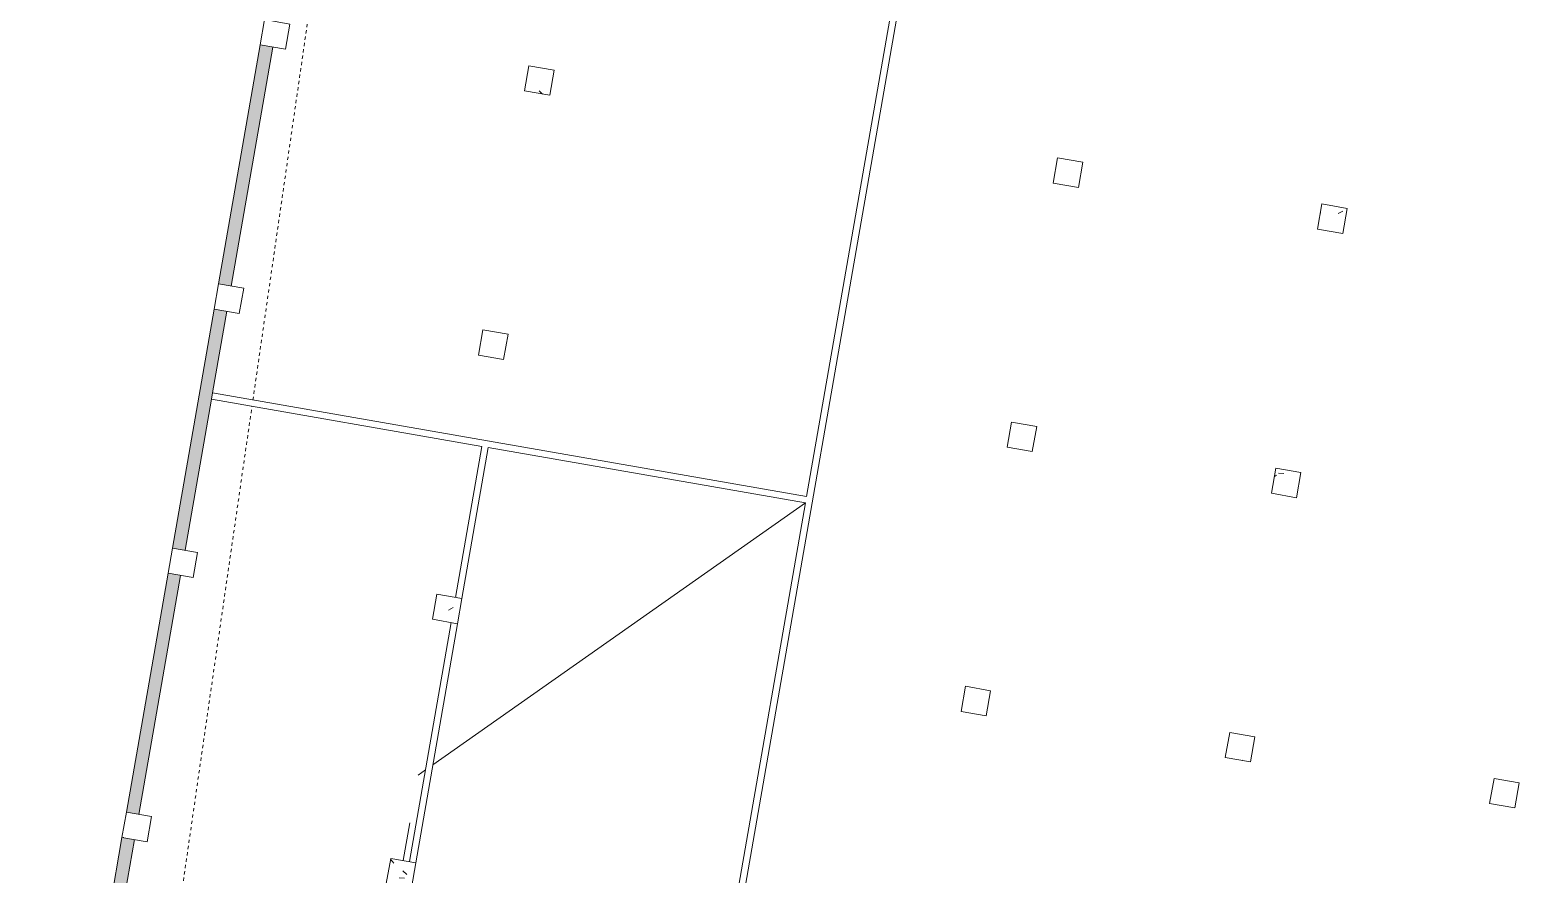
# Model space of a CAD drawing. Extents: x 274235 to 276654, y 142848 to 144425.
# Drawn here: x 276038.92 to 276085.55, y 143186.53 to 143212.97 of the extents above; entities that cross this region are included whole.
import ezdxf

# ---------------------------------------------------------------- set-up
doc = ezdxf.new("R2010")
doc.units = 0
doc.header["$LTSCALE"] = 1.5
doc.linetypes.add('IMPORT-SITE-SETBACK$0$_ACM-G-DIVIDE _2_', pattern=[31.75, 12.7, -6.35, 0, -6.35, 0, -6.35])
doc.layers.get('0').update_dxf_attribs({"linetype": 'CONTINUOUS', "lineweight": 0})
for name, color, linetype, lineweight in [('_ACM-A-DETL', 7, 'CONTINUOUS', 5), ('_ACM-A-DETL-THIN', 2, 'CONTINUOUS', 5), ('_ACM-A-WALL-FULL', 6, 'CONTINUOUS', 13), ('_ACM-A-WALL-PATT', 8, 'CONTINUOUS', 9), ('_ACM-S-STRU-CLOS', 5, 'CONTINUOUS', 5), ('SITE for basement_dwg', 8, 'CONTINUOUS', 5), ('SITE-SETBACK$0$_ACM-A-SITE-SETB-GREN', 7, 'IMPORT-SITE-SETBACK$0$_ACM-G-DIVIDE _2_', 18)]:
    doc.layers.add(name, color=color, linetype=linetype, lineweight=lineweight)

# ---------------------------------------------------------------- blocks, each defined once
blk = doc.blocks.new('SITE for basement_dwg-3947335-B1_Working')
at = {"layer": 'SITE-SETBACK$0$_ACM-A-SITE-SETB-GREN'}
for p, q in [((165782, 187888), (164962, 216088)), ((166678, 157088), (165788, 187688))]:
    blk.add_line(p, q, dxfattribs=at)
blk = doc.blocks.new('M_Concrete-Rectangular-Column - 800 x 800mm-V572-B1_Working')
at = {"layer": '_ACM-S-STRU-CLOS'}
h = blk.add_hatch(dxfattribs=at)
h.set_pattern_fill('FP_358', color=256, style=0, pattern_type=2)
h.set_pattern_definition([(50, (-823804, -755604.6), (3643.682, -318.781), [381, -4191]), (355, (-823804, -755604.6), (-704.856, 3821.136), [304.8, -3352.8]), (100.451, (-823500.5, -755631), (2938.852, 3502.332), [323.8, -3561.801]), (46.184, (-823804, -754588.6), (5421.582, -840.855), [571.5, -6286.5]), (96.636, (-823352.3, -754658.6), (4748.051, 4948.551), [485.7, -5342.702]), (351.184, (-823804, -754588.6), (4748.1, 4948.506), [457.2, -5029.2]), (21, (-823296, -754842.6), (3032.288, -2045.3045), [381, -4191]), (326, (-823296, -754842.6), (1236.042, 3683.762), [304.8, -3352.8]), (71.451, (-823043.4, -755013), (4268.343, 1638.425), [323.8, -3561.801]), (37.5, (-823804.1, -755604.6), (61.772, 1691.1008), [167.64, -3144.52, 167.64, -6601.46]), (37.5, (-823804.1, -755604.6), (61.772, 1691.1008), [-3479.8, -3235.96, 167.64, -3197.86]), (7.5, (-823804.1, -755604.6), (1336.3933, 2003.6115), [167.64, -1772.92, 167.64, -4351.02]), (7.5, (-823804.1, -755604.6), (1336.3933, 2003.6115), [-2108.2, -3068.32, 167.64, -1115.06]), (327.5, (-824937, -755604.6), (2711.8178, -114.5786), [167.64, -1102.36, -9220.2]), (327.5, (-824937, -755604.6), (2711.8178, -114.5786), [-1270, 167.64, -3794.76, -5257.8]), (327.5, (-824937, -755604.6), (2711.8178, -114.5786), [-5232.4, 167.64, -5090.16]), (317.5, (-825445, -755604.6), (2962.5856, 508.5334), [167.64, -1483.36, 167.64, -6197.6]), (317.5, (-825445, -755604.6), (2962.5856, 508.5334), [-1818.64, -2463.8, 167.64, -3566.16])])
h.paths.add_polyline_path([(400, -400), (400, 400), (-400, 400), (-400, -400)])
at = {"layer": '_ACM-A-DETL', "color": 250}
for p, q in [((400, 400), (-400, 400)), ((-400, 400), (-400, -400)), ((400, -400), (400, 400)), ((-400, -400), (400, -400))]:
    blk.add_line(p, q, dxfattribs=at)
blk = doc.blocks.new('M_Concrete-Rectangular-Column - 800 x 800mm-V573-B1_Working')
at = {"layer": '_ACM-S-STRU-CLOS'}
h = blk.add_hatch(dxfattribs=at)
h.set_pattern_fill('FP_359', color=256, style=0, pattern_type=2)
h.set_pattern_definition([(50, (-815404, -755604.6), (3643.682, -318.781), [381, -4191]), (355, (-815404, -755604.6), (-704.856, 3821.136), [304.8, -3352.8]), (100.451, (-815100.5, -755631), (2938.852, 3502.332), [323.8, -3561.801]), (46.184, (-815404, -754588.6), (5421.582, -840.855), [571.5, -6286.5]), (96.636, (-814952.3, -754658.6), (4748.051, 4948.551), [485.7, -5342.702]), (351.184, (-815404, -754588.6), (4748.1, 4948.506), [457.2, -5029.2]), (21, (-814896, -754842.6), (3032.288, -2045.3045), [381, -4191]), (326, (-814896, -754842.6), (1236.042, 3683.762), [304.8, -3352.8]), (71.451, (-814643.4, -755013), (4268.343, 1638.425), [323.8, -3561.801]), (37.5, (-815404.1, -755604.6), (61.772, 1691.1008), [167.64, -3144.52, 167.64, -6601.46]), (37.5, (-815404.1, -755604.6), (61.772, 1691.1008), [-3479.8, -3235.96, 167.64, -3197.86]), (7.5, (-815404.1, -755604.6), (1336.3933, 2003.6115), [167.64, -1772.92, 167.64, -4351.02]), (7.5, (-815404.1, -755604.6), (1336.3933, 2003.6115), [-2108.2, -3068.32, 167.64, -1115.06]), (327.5, (-816537, -755604.6), (2711.8178, -114.5786), [167.64, -1102.36, -9220.2]), (327.5, (-816537, -755604.6), (2711.8178, -114.5786), [-1270, 167.64, -3794.76, -5257.8]), (327.5, (-816537, -755604.6), (2711.8178, -114.5786), [-5232.4, 167.64, -5090.16]), (317.5, (-817045, -755604.6), (2962.5856, 508.5334), [167.64, -1483.36, 167.64, -6197.6]), (317.5, (-817045, -755604.6), (2962.5856, 508.5334), [-1818.64, -2463.8, 167.64, -3566.16])])
h.paths.add_polyline_path([(400, -400), (400, 400), (-400, 400), (-400, -400)])
at = {"layer": '_ACM-A-DETL', "color": 250}
for p, q in [((400, 400), (-400, 400)), ((-400, 400), (-400, -400)), ((400, -400), (400, 400)), ((-400, -400), (400, -400))]:
    blk.add_line(p, q, dxfattribs=at)
blk = doc.blocks.new('M_Concrete-Rectangular-Column - 800 x 800mm-V574-B1_Working')
at = {"layer": '_ACM-A-DETL', "color": 250}
for p, q in [((400, 400), (-400, 400)), ((-400, 400), (-400, -400)), ((400, -400), (400, 400)), ((-400, -400), (400, -400))]:
    blk.add_line(p, q, dxfattribs=at)
blk = doc.blocks.new('M_Concrete-Rectangular-Column - 800 x 800mm-V575-B1_Working')
at = {"layer": '_ACM-S-STRU-CLOS'}
h = blk.add_hatch(dxfattribs=at)
h.set_pattern_fill('FP_360', color=256, style=0, pattern_type=2)
h.set_pattern_definition([(50, (-815404, -764004.6), (3643.682, -318.781), [381, -4191]), (355, (-815404, -764004.6), (-704.856, 3821.136), [304.8, -3352.8]), (100.451, (-815100.5, -764031), (2938.852, 3502.332), [323.8, -3561.801]), (46.184, (-815404, -762988.6), (5421.582, -840.855), [571.5, -6286.5]), (96.636, (-814952.3, -763058.6), (4748.051, 4948.551), [485.7, -5342.702]), (351.184, (-815404, -762988.6), (4748.1, 4948.506), [457.2, -5029.2]), (21, (-814896, -763242.6), (3032.288, -2045.3045), [381, -4191]), (326, (-814896, -763242.6), (1236.042, 3683.762), [304.8, -3352.8]), (71.451, (-814643.4, -763413), (4268.343, 1638.425), [323.8, -3561.801]), (37.5, (-815404.1, -764004.6), (61.772, 1691.1008), [167.64, -3144.52, 167.64, -6601.46]), (37.5, (-815404.1, -764004.6), (61.772, 1691.1008), [-3479.8, -3235.96, 167.64, -3197.86]), (7.5, (-815404.1, -764004.6), (1336.3933, 2003.6115), [167.64, -1772.92, 167.64, -4351.02]), (7.5, (-815404.1, -764004.6), (1336.3933, 2003.6115), [-2108.2, -3068.32, 167.64, -1115.06]), (327.5, (-816537, -764004.6), (2711.8178, -114.5786), [167.64, -1102.36, -9220.2]), (327.5, (-816537, -764004.6), (2711.8178, -114.5786), [-1270, 167.64, -3794.76, -5257.8]), (327.5, (-816537, -764004.6), (2711.8178, -114.5786), [-5232.4, 167.64, -5090.16]), (317.5, (-817045, -764004.6), (2962.5856, 508.5334), [167.64, -1483.36, 167.64, -6197.6]), (317.5, (-817045, -764004.6), (2962.5856, 508.5334), [-1818.64, -2463.8, 167.64, -3566.16])])
h.paths.add_polyline_path([(400, -400), (400, 400), (-400, 400), (-400, -400)])
at = {"layer": '_ACM-A-DETL', "color": 250}
for p, q in [((400, 400), (-400, 400)), ((-400, 400), (-400, -400)), ((400, -400), (400, 400)), ((-400, -400), (400, -400))]:
    blk.add_line(p, q, dxfattribs=at)
blk = doc.blocks.new('M_Concrete-Rectangular-Column - 800 x 800mm-V576-B1_Working')
at = {"layer": '_ACM-A-DETL', "color": 250}
for p, q in [((400, 400), (-400, 400)), ((-400, 400), (-400, -400)), ((400, -400), (400, 400)), ((-400, -400), (400, -400))]:
    blk.add_line(p, q, dxfattribs=at)
blk = doc.blocks.new('M_Concrete-Rectangular-Column - 800 x 800mm-V577-B1_Working')
at = {"layer": '_ACM-S-STRU-CLOS'}
h = blk.add_hatch(dxfattribs=at)
h.set_pattern_fill('FP_361', color=256, style=0, pattern_type=2)
h.set_pattern_definition([(50, (-815404, -772404.6), (3643.682, -318.781), [381, -4191]), (355, (-815404, -772404.6), (-704.856, 3821.136), [304.8, -3352.8]), (100.451, (-815100.5, -772431), (2938.852, 3502.332), [323.8, -3561.801]), (46.184, (-815404, -771388.6), (5421.582, -840.855), [571.5, -6286.5]), (96.636, (-814952.3, -771458.6), (4748.051, 4948.551), [485.7, -5342.702]), (351.184, (-815404, -771388.6), (4748.1, 4948.506), [457.2, -5029.2]), (21, (-814896, -771642.6), (3032.288, -2045.3045), [381, -4191]), (326, (-814896, -771642.6), (1236.042, 3683.762), [304.8, -3352.8]), (71.451, (-814643.4, -771813), (4268.343, 1638.425), [323.8, -3561.801]), (37.5, (-815404.1, -772404.6), (61.772, 1691.1008), [167.64, -3144.52, 167.64, -6601.46]), (37.5, (-815404.1, -772404.6), (61.772, 1691.1008), [-3479.8, -3235.96, 167.64, -3197.86]), (7.5, (-815404.1, -772404.6), (1336.3933, 2003.6115), [167.64, -1772.92, 167.64, -4351.02]), (7.5, (-815404.1, -772404.6), (1336.3933, 2003.6115), [-2108.2, -3068.32, 167.64, -1115.06]), (327.5, (-816537, -772404.6), (2711.8178, -114.5786), [167.64, -1102.36, -9220.2]), (327.5, (-816537, -772404.6), (2711.8178, -114.5786), [-1270, 167.64, -3794.76, -5257.8]), (327.5, (-816537, -772404.6), (2711.8178, -114.5786), [-5232.4, 167.64, -5090.16]), (317.5, (-817045, -772404.6), (2962.5856, 508.5334), [167.64, -1483.36, 167.64, -6197.6]), (317.5, (-817045, -772404.6), (2962.5856, 508.5334), [-1818.64, -2463.8, 167.64, -3566.16])])
h.paths.add_polyline_path([(400, -400), (400, 400), (-400, 400), (-400, -400)])
at = {"layer": '_ACM-A-DETL', "color": 250}
for p, q in [((400, 400), (-400, 400)), ((-400, 400), (-400, -400)), ((400, -400), (400, 400)), ((-400, -400), (400, -400))]:
    blk.add_line(p, q, dxfattribs=at)
blk = doc.blocks.new('M_Concrete-Rectangular-Column - 800 x 800mm-V578-B1_Working')
at = {"layer": '_ACM-A-DETL', "color": 250}
for p, q in [((400, 400), (-400, 400)), ((-400, 400), (-400, -400)), ((400, -400), (400, 400)), ((-400, -400), (400, -400))]:
    blk.add_line(p, q, dxfattribs=at)
blk = doc.blocks.new('M_Concrete-Rectangular-Column - 800 x 800mm-V907-B1_Working')
at = {"layer": '_ACM-S-STRU-CLOS'}
h = blk.add_hatch(dxfattribs=at)
h.set_pattern_fill('FP_568', color=256, style=0, pattern_type=2)
h.set_pattern_definition([(50, (-790204, -747204.6), (3643.682, -318.781), [381, -4191]), (355, (-790204, -747204.6), (-704.856, 3821.136), [304.8, -3352.8]), (100.451, (-789900.5, -747231), (2938.852, 3502.332), [323.8, -3561.801]), (46.184, (-790204, -746188.6), (5421.582, -840.855), [571.5, -6286.5]), (96.636, (-789752.3, -746258.6), (4748.051, 4948.551), [485.7, -5342.702]), (351.184, (-790204, -746188.6), (4748.1, 4948.506), [457.2, -5029.2]), (21, (-789696, -746442.6), (3032.288, -2045.3045), [381, -4191]), (326, (-789696, -746442.6), (1236.042, 3683.762), [304.8, -3352.8]), (71.451, (-789443.4, -746613), (4268.343, 1638.425), [323.8, -3561.801]), (37.5, (-790204.1, -747204.6), (61.772, 1691.1008), [167.64, -3144.52, 167.64, -6601.46]), (37.5, (-790204.1, -747204.6), (61.772, 1691.1008), [-3479.8, -3235.96, 167.64, -3197.86]), (7.5, (-790204.1, -747204.6), (1336.3933, 2003.6115), [167.64, -1772.92, 167.64, -4351.02]), (7.5, (-790204.1, -747204.6), (1336.3933, 2003.6115), [-2108.2, -3068.32, 167.64, -1115.06]), (327.5, (-791337, -747204.6), (2711.8178, -114.5786), [167.64, -1102.36, -9220.2]), (327.5, (-791337, -747204.6), (2711.8178, -114.5786), [-1270, 167.64, -3794.76, -5257.8]), (327.5, (-791337, -747204.6), (2711.8178, -114.5786), [-5232.4, 167.64, -5090.16]), (317.5, (-791845, -747204.6), (2962.5856, 508.5334), [167.64, -1483.36, 167.64, -6197.6]), (317.5, (-791845, -747204.6), (2962.5856, 508.5334), [-1818.64, -2463.8, 167.64, -3566.16])])
h.paths.add_polyline_path([(400, -400), (400, 400), (-400, 400), (-400, -400)])
at = {"layer": '_ACM-A-DETL', "color": 250}
for p, q in [((400, 400), (-400, 400)), ((-400, 400), (-400, -400)), ((400, -400), (400, 400)), ((-400, -400), (400, -400))]:
    blk.add_line(p, q, dxfattribs=at)
blk = doc.blocks.new('M_Concrete-Rectangular-Column - 800 x 800mm-V908-B1_Working')
at = {"layer": '_ACM-S-STRU-CLOS'}
h = blk.add_hatch(dxfattribs=at)
h.set_pattern_fill('FP_569', color=256, style=0, pattern_type=2)
h.set_pattern_definition([(50, (-790204, -755604.6), (3643.682, -318.781), [381, -4191]), (355, (-790204, -755604.6), (-704.856, 3821.136), [304.8, -3352.8]), (100.451, (-789900.5, -755631), (2938.852, 3502.332), [323.8, -3561.801]), (46.184, (-790204, -754588.6), (5421.582, -840.855), [571.5, -6286.5]), (96.636, (-789752.3, -754658.6), (4748.051, 4948.551), [485.7, -5342.702]), (351.184, (-790204, -754588.6), (4748.1, 4948.506), [457.2, -5029.2]), (21, (-789696, -754842.6), (3032.288, -2045.3045), [381, -4191]), (326, (-789696, -754842.6), (1236.042, 3683.762), [304.8, -3352.8]), (71.451, (-789443.4, -755013), (4268.343, 1638.425), [323.8, -3561.801]), (37.5, (-790204.1, -755604.6), (61.772, 1691.1008), [167.64, -3144.52, 167.64, -6601.46]), (37.5, (-790204.1, -755604.6), (61.772, 1691.1008), [-3479.8, -3235.96, 167.64, -3197.86]), (7.5, (-790204.1, -755604.6), (1336.3933, 2003.6115), [167.64, -1772.92, 167.64, -4351.02]), (7.5, (-790204.1, -755604.6), (1336.3933, 2003.6115), [-2108.2, -3068.32, 167.64, -1115.06]), (327.5, (-791337, -755604.6), (2711.8178, -114.5786), [167.64, -1102.36, -9220.2]), (327.5, (-791337, -755604.6), (2711.8178, -114.5786), [-1270, 167.64, -3794.76, -5257.8]), (327.5, (-791337, -755604.6), (2711.8178, -114.5786), [-5232.4, 167.64, -5090.16]), (317.5, (-791845, -755604.6), (2962.5856, 508.5334), [167.64, -1483.36, 167.64, -6197.6]), (317.5, (-791845, -755604.6), (2962.5856, 508.5334), [-1818.64, -2463.8, 167.64, -3566.16])])
h.paths.add_polyline_path([(400, -400), (400, 400), (-400, 400), (-400, -400)])
at = {"layer": '_ACM-A-DETL', "color": 250}
for p, q in [((400, 400), (-400, 400)), ((-400, 400), (-400, -400)), ((400, -400), (400, 400)), ((-400, -400), (400, -400))]:
    blk.add_line(p, q, dxfattribs=at)
blk = doc.blocks.new('M_Concrete-Rectangular-Column - 800 x 800mm-V909-B1_Working')
at = {"layer": '_ACM-S-STRU-CLOS'}
h = blk.add_hatch(dxfattribs=at)
h.set_pattern_fill('FP_570', color=256, style=0, pattern_type=2)
h.set_pattern_definition([(50, (-790204, -764004.6), (3643.682, -318.781), [381, -4191]), (355, (-790204, -764004.6), (-704.856, 3821.136), [304.8, -3352.8]), (100.451, (-789900.5, -764031), (2938.852, 3502.332), [323.8, -3561.801]), (46.184, (-790204, -762988.6), (5421.582, -840.855), [571.5, -6286.5]), (96.636, (-789752.3, -763058.6), (4748.051, 4948.551), [485.7, -5342.702]), (351.184, (-790204, -762988.6), (4748.1, 4948.506), [457.2, -5029.2]), (21, (-789696, -763242.6), (3032.288, -2045.3045), [381, -4191]), (326, (-789696, -763242.6), (1236.042, 3683.762), [304.8, -3352.8]), (71.451, (-789443.4, -763413), (4268.343, 1638.425), [323.8, -3561.801]), (37.5, (-790204.1, -764004.6), (61.772, 1691.1008), [167.64, -3144.52, 167.64, -6601.46]), (37.5, (-790204.1, -764004.6), (61.772, 1691.1008), [-3479.8, -3235.96, 167.64, -3197.86]), (7.5, (-790204.1, -764004.6), (1336.3933, 2003.6115), [167.64, -1772.92, 167.64, -4351.02]), (7.5, (-790204.1, -764004.6), (1336.3933, 2003.6115), [-2108.2, -3068.32, 167.64, -1115.06]), (327.5, (-791337, -764004.6), (2711.8178, -114.5786), [167.64, -1102.36, -9220.2]), (327.5, (-791337, -764004.6), (2711.8178, -114.5786), [-1270, 167.64, -3794.76, -5257.8]), (327.5, (-791337, -764004.6), (2711.8178, -114.5786), [-5232.4, 167.64, -5090.16]), (317.5, (-791845, -764004.6), (2962.5856, 508.5334), [167.64, -1483.36, 167.64, -6197.6]), (317.5, (-791845, -764004.6), (2962.5856, 508.5334), [-1818.64, -2463.8, 167.64, -3566.16])])
h.paths.add_polyline_path([(400, -400), (400, 400), (-400, 400), (-400, -400)])
at = {"layer": '_ACM-A-DETL', "color": 250}
for p, q in [((400, 400), (-400, 400)), ((-400, 400), (-400, -400)), ((400, -400), (400, 400)), ((-400, -400), (400, -400))]:
    blk.add_line(p, q, dxfattribs=at)
blk = doc.blocks.new('M_Concrete-Rectangular-Column - 800 x 800mm-V910-B1_Working')
at = {"layer": '_ACM-S-STRU-CLOS'}
h = blk.add_hatch(dxfattribs=at)
h.set_pattern_fill('FP_571', color=256, style=0, pattern_type=2)
h.set_pattern_definition([(50, (-790204, -772404.6), (3643.682, -318.781), [381, -4191]), (355, (-790204, -772404.6), (-704.856, 3821.136), [304.8, -3352.8]), (100.451, (-789900.5, -772431), (2938.852, 3502.332), [323.8, -3561.801]), (46.184, (-790204, -771388.6), (5421.582, -840.855), [571.5, -6286.5]), (96.636, (-789752.3, -771458.6), (4748.051, 4948.551), [485.7, -5342.702]), (351.184, (-790204, -771388.6), (4748.1, 4948.506), [457.2, -5029.2]), (21, (-789696, -771642.6), (3032.288, -2045.3045), [381, -4191]), (326, (-789696, -771642.6), (1236.042, 3683.762), [304.8, -3352.8]), (71.451, (-789443.4, -771813), (4268.343, 1638.425), [323.8, -3561.801]), (37.5, (-790204.1, -772404.6), (61.772, 1691.1008), [167.64, -3144.52, 167.64, -6601.46]), (37.5, (-790204.1, -772404.6), (61.772, 1691.1008), [-3479.8, -3235.96, 167.64, -3197.86]), (7.5, (-790204.1, -772404.6), (1336.3933, 2003.6115), [167.64, -1772.92, 167.64, -4351.02]), (7.5, (-790204.1, -772404.6), (1336.3933, 2003.6115), [-2108.2, -3068.32, 167.64, -1115.06]), (327.5, (-791337, -772404.6), (2711.8178, -114.5786), [167.64, -1102.36, -9220.2]), (327.5, (-791337, -772404.6), (2711.8178, -114.5786), [-1270, 167.64, -3794.76, -5257.8]), (327.5, (-791337, -772404.6), (2711.8178, -114.5786), [-5232.4, 167.64, -5090.16]), (317.5, (-791845, -772404.6), (2962.5856, 508.5334), [167.64, -1483.36, 167.64, -6197.6]), (317.5, (-791845, -772404.6), (2962.5856, 508.5334), [-1818.64, -2463.8, 167.64, -3566.16])])
h.paths.add_polyline_path([(400, -400), (400, 400), (-400, 400), (-400, -400)])
at = {"layer": '_ACM-A-DETL', "color": 250}
for p, q in [((400, 400), (-400, 400)), ((-400, 400), (-400, -400)), ((400, -400), (400, 400)), ((-400, -400), (400, -400))]:
    blk.add_line(p, q, dxfattribs=at)
blk = doc.blocks.new('M_Concrete-Rectangular-Column - 800 x 800mm-V912-B1_Working')
at = {"layer": '_ACM-S-STRU-CLOS'}
h = blk.add_hatch(dxfattribs=at)
h.set_pattern_fill('FP_573', color=256, style=0, pattern_type=2)
h.set_pattern_definition([(50, (-781804, -747204.6), (3643.682, -318.781), [381, -4191]), (355, (-781804, -747204.6), (-704.856, 3821.136), [304.8, -3352.8]), (100.451, (-781500.5, -747231), (2938.852, 3502.332), [323.8, -3561.801]), (46.184, (-781804, -746188.6), (5421.582, -840.855), [571.5, -6286.5]), (96.636, (-781352.3, -746258.6), (4748.051, 4948.551), [485.7, -5342.702]), (351.184, (-781804, -746188.6), (4748.1, 4948.506), [457.2, -5029.2]), (21, (-781296, -746442.6), (3032.288, -2045.3045), [381, -4191]), (326, (-781296, -746442.6), (1236.042, 3683.762), [304.8, -3352.8]), (71.451, (-781043.4, -746613), (4268.343, 1638.425), [323.8, -3561.801]), (37.5, (-781804.1, -747204.6), (61.772, 1691.1008), [167.64, -3144.52, 167.64, -6601.46]), (37.5, (-781804.1, -747204.6), (61.772, 1691.1008), [-3479.8, -3235.96, 167.64, -3197.86]), (7.5, (-781804.1, -747204.6), (1336.3933, 2003.6115), [167.64, -1772.92, 167.64, -4351.02]), (7.5, (-781804.1, -747204.6), (1336.3933, 2003.6115), [-2108.2, -3068.32, 167.64, -1115.06]), (327.5, (-782937, -747204.6), (2711.8178, -114.5786), [167.64, -1102.36, -9220.2]), (327.5, (-782937, -747204.6), (2711.8178, -114.5786), [-1270, 167.64, -3794.76, -5257.8]), (327.5, (-782937, -747204.6), (2711.8178, -114.5786), [-5232.4, 167.64, -5090.16]), (317.5, (-783445, -747204.6), (2962.5856, 508.5334), [167.64, -1483.36, 167.64, -6197.6]), (317.5, (-783445, -747204.6), (2962.5856, 508.5334), [-1818.64, -2463.8, 167.64, -3566.16])])
h.paths.add_polyline_path([(400, -400), (400, 400), (-400, 400), (-400, -400)])
at = {"layer": '_ACM-A-DETL', "color": 250}
for p, q in [((400, 400), (-400, 400)), ((-400, 400), (-400, -400)), ((400, -400), (400, 400)), ((-400, -400), (400, -400))]:
    blk.add_line(p, q, dxfattribs=at)
blk = doc.blocks.new('M_Concrete-Rectangular-Column - 800 x 800mm-V913-B1_Working')
at = {"layer": '_ACM-S-STRU-CLOS'}
h = blk.add_hatch(dxfattribs=at)
h.set_pattern_fill('FP_574', color=256, style=0, pattern_type=2)
h.set_pattern_definition([(50, (-781804, -755604.6), (3643.682, -318.781), [381, -4191]), (355, (-781804, -755604.6), (-704.856, 3821.136), [304.8, -3352.8]), (100.451, (-781500.5, -755631), (2938.852, 3502.332), [323.8, -3561.801]), (46.184, (-781804, -754588.6), (5421.582, -840.855), [571.5, -6286.5]), (96.636, (-781352.3, -754658.6), (4748.051, 4948.551), [485.7, -5342.702]), (351.184, (-781804, -754588.6), (4748.1, 4948.506), [457.2, -5029.2]), (21, (-781296, -754842.6), (3032.288, -2045.3045), [381, -4191]), (326, (-781296, -754842.6), (1236.042, 3683.762), [304.8, -3352.8]), (71.451, (-781043.4, -755013), (4268.343, 1638.425), [323.8, -3561.801]), (37.5, (-781804.1, -755604.6), (61.772, 1691.1008), [167.64, -3144.52, 167.64, -6601.46]), (37.5, (-781804.1, -755604.6), (61.772, 1691.1008), [-3479.8, -3235.96, 167.64, -3197.86]), (7.5, (-781804.1, -755604.6), (1336.3933, 2003.6115), [167.64, -1772.92, 167.64, -4351.02]), (7.5, (-781804.1, -755604.6), (1336.3933, 2003.6115), [-2108.2, -3068.32, 167.64, -1115.06]), (327.5, (-782937, -755604.6), (2711.8178, -114.5786), [167.64, -1102.36, -9220.2]), (327.5, (-782937, -755604.6), (2711.8178, -114.5786), [-1270, 167.64, -3794.76, -5257.8]), (327.5, (-782937, -755604.6), (2711.8178, -114.5786), [-5232.4, 167.64, -5090.16]), (317.5, (-783445, -755604.6), (2962.5856, 508.5334), [167.64, -1483.36, 167.64, -6197.6]), (317.5, (-783445, -755604.6), (2962.5856, 508.5334), [-1818.64, -2463.8, 167.64, -3566.16])])
h.paths.add_polyline_path([(400, -400), (400, 400), (-400, 400), (-400, -400)])
at = {"layer": '_ACM-A-DETL', "color": 250}
for p, q in [((400, 400), (-400, 400)), ((-400, 400), (-400, -400)), ((400, -400), (400, 400)), ((-400, -400), (400, -400))]:
    blk.add_line(p, q, dxfattribs=at)
blk = doc.blocks.new('M_Concrete-Rectangular-Column - 800 x 800mm-V914-B1_Working')
at = {"layer": '_ACM-S-STRU-CLOS'}
h = blk.add_hatch(dxfattribs=at)
h.set_pattern_fill('FP_575', color=256, style=0, pattern_type=2)
h.set_pattern_definition([(50, (-781804, -764004.6), (3643.682, -318.781), [381, -4191]), (355, (-781804, -764004.6), (-704.856, 3821.136), [304.8, -3352.8]), (100.451, (-781500.5, -764031), (2938.852, 3502.332), [323.8, -3561.801]), (46.184, (-781804, -762988.6), (5421.582, -840.855), [571.5, -6286.5]), (96.636, (-781352.3, -763058.6), (4748.051, 4948.551), [485.7, -5342.702]), (351.184, (-781804, -762988.6), (4748.1, 4948.506), [457.2, -5029.2]), (21, (-781296, -763242.6), (3032.288, -2045.3045), [381, -4191]), (326, (-781296, -763242.6), (1236.042, 3683.762), [304.8, -3352.8]), (71.451, (-781043.4, -763413), (4268.343, 1638.425), [323.8, -3561.801]), (37.5, (-781804.1, -764004.6), (61.772, 1691.1008), [167.64, -3144.52, 167.64, -6601.46]), (37.5, (-781804.1, -764004.6), (61.772, 1691.1008), [-3479.8, -3235.96, 167.64, -3197.86]), (7.5, (-781804.1, -764004.6), (1336.3933, 2003.6115), [167.64, -1772.92, 167.64, -4351.02]), (7.5, (-781804.1, -764004.6), (1336.3933, 2003.6115), [-2108.2, -3068.32, 167.64, -1115.06]), (327.5, (-782937, -764004.6), (2711.8178, -114.5786), [167.64, -1102.36, -9220.2]), (327.5, (-782937, -764004.6), (2711.8178, -114.5786), [-1270, 167.64, -3794.76, -5257.8]), (327.5, (-782937, -764004.6), (2711.8178, -114.5786), [-5232.4, 167.64, -5090.16]), (317.5, (-783445, -764004.6), (2962.5856, 508.5334), [167.64, -1483.36, 167.64, -6197.6]), (317.5, (-783445, -764004.6), (2962.5856, 508.5334), [-1818.64, -2463.8, 167.64, -3566.16])])
h.paths.add_polyline_path([(400, -400), (400, 400), (-400, 400), (-400, -400)])
at = {"layer": '_ACM-A-DETL', "color": 250}
for p, q in [((400, 400), (-400, 400)), ((-400, 400), (-400, -400)), ((400, -400), (400, 400)), ((-400, -400), (400, -400))]:
    blk.add_line(p, q, dxfattribs=at)
blk = doc.blocks.new('M_Concrete-Rectangular-Column - 800 x 800mm-V915-B1_Working')
at = {"layer": '_ACM-S-STRU-CLOS'}
h = blk.add_hatch(dxfattribs=at)
h.set_pattern_fill('FP_576', color=256, style=0, pattern_type=2)
h.set_pattern_definition([(50, (-781804, -772404.6), (3643.682, -318.781), [381, -4191]), (355, (-781804, -772404.6), (-704.856, 3821.136), [304.8, -3352.8]), (100.451, (-781500.5, -772431), (2938.852, 3502.332), [323.8, -3561.801]), (46.184, (-781804, -771388.6), (5421.582, -840.855), [571.5, -6286.5]), (96.636, (-781352.3, -771458.6), (4748.051, 4948.551), [485.7, -5342.702]), (351.184, (-781804, -771388.6), (4748.1, 4948.506), [457.2, -5029.2]), (21, (-781296, -771642.6), (3032.288, -2045.3045), [381, -4191]), (326, (-781296, -771642.6), (1236.042, 3683.762), [304.8, -3352.8]), (71.451, (-781043.4, -771813), (4268.343, 1638.425), [323.8, -3561.801]), (37.5, (-781804.1, -772404.6), (61.772, 1691.1008), [167.64, -3144.52, 167.64, -6601.46]), (37.5, (-781804.1, -772404.6), (61.772, 1691.1008), [-3479.8, -3235.96, 167.64, -3197.86]), (7.5, (-781804.1, -772404.6), (1336.3933, 2003.6115), [167.64, -1772.92, 167.64, -4351.02]), (7.5, (-781804.1, -772404.6), (1336.3933, 2003.6115), [-2108.2, -3068.32, 167.64, -1115.06]), (327.5, (-782937, -772404.6), (2711.8178, -114.5786), [167.64, -1102.36, -9220.2]), (327.5, (-782937, -772404.6), (2711.8178, -114.5786), [-1270, 167.64, -3794.76, -5257.8]), (327.5, (-782937, -772404.6), (2711.8178, -114.5786), [-5232.4, 167.64, -5090.16]), (317.5, (-783445, -772404.6), (2962.5856, 508.5334), [167.64, -1483.36, 167.64, -6197.6]), (317.5, (-783445, -772404.6), (2962.5856, 508.5334), [-1818.64, -2463.8, 167.64, -3566.16])])
h.paths.add_polyline_path([(400, -400), (400, 400), (-400, 400), (-400, -400)])
at = {"layer": '_ACM-A-DETL', "color": 250}
for p, q in [((400, 400), (-400, 400)), ((-400, 400), (-400, -400)), ((400, -400), (400, 400)), ((-400, -400), (400, -400))]:
    blk.add_line(p, q, dxfattribs=at)
blk = doc.blocks.new('BASEMENT20250512')
at = {"layer": '_ACM-A-WALL-PATT', "lineweight": 5}
h = blk.add_hatch(color=256, dxfattribs=at)
h.paths.add_polyline_path([(781804.1242, 609776.9778), (781804.1242, 612404.5658), (781404.1242, 612404.5658), (781404.1242, 610202.0098)])
h.paths.add_polyline_path([(781404.1242, 613204.5658), (781804.1242, 613204.5658), (781804.1242, 620804.5657), (781404.1242, 620804.5657)])
h.paths.add_polyline_path([(781442.1954, 621604.5657), (781804.1242, 621604.5657), (781804.1242, 629204.5657), (781404.1242, 629204.5657), (781404.1242, 621604.5657)])
h.paths.add_polyline_path([(781470.2415, 630004.5657), (781804.1242, 630004.5657), (781804.1242, 640404.5657), (781404.1242, 640404.5657), (781404.1242, 630004.5657)])
h.paths.add_polyline_path([(781404.1242, 641204.5657), (781804.1242, 641204.5657), (781804.1242, 646004.5657), (781404.1242, 646004.5657)])
h.paths.add_polyline_path([(781404.1242, 646804.5657), (781804.1242, 646804.5657), (781804.1242, 654404.5656), (781404.1242, 654404.5656), (781404.1242, 649154.8744)])
h.paths.add_polyline_path([(781554.38, 655204.5656), (781804.1242, 655204.5656), (781804.1242, 662804.5656), (781404.1242, 662804.5656), (781404.1242, 655204.5656)])
h.paths.add_polyline_path([(781804.1242, 663604.5656), (781804.1242, 671204.5656), (781404.1242, 671204.5656), (781404.1242, 663604.5656), (781582.4261, 663604.5656)])
h.paths.add_polyline_path([(781804.1242, 672004.5656), (781804.1242, 679604.5655), (781404.1242, 679604.5655), (781404.1242, 672004.5656), (781610.4723, 672004.5656)])
h.paths.add_polyline_path([(781638.5184, 680404.5655), (781804.1242, 680404.5655), (781804.1242, 688004.5655), (781404.1242, 688004.5655), (781404.1242, 680404.5655)])
h.paths.add_polyline_path([(781404.1242, 688804.5655), (781804.1242, 688804.5655), (781804.1242, 696404.5655), (781404.1242, 696404.5655)])
h.paths.add_polyline_path([(781404.1242, 697204.5655), (781804.1242, 697204.5655), (781804.1242, 704804.5655), (781404.1242, 704804.5655)])
h.paths.add_polyline_path([(781404.1242, 705604.5655), (781804.1242, 705604.5655), (781804.1242, 713204.5654), (781404.1242, 713204.5654)])
h.paths.add_polyline_path([(781804.1242, 714004.5654), (781804.1242, 721604.5654), (781404.1242, 721604.5654), (781404.1242, 714004.5654), (781750.703, 714004.5654)])
h.paths.add_polyline_path([(781778.7491, 722404.5654), (781804.1242, 722404.5654), (781804.1242, 730004.5654), (781404.1242, 730004.5654), (781404.1242, 722404.5654)])
h.paths.add_polyline_path([(781804.1242, 730804.5654), (781804.1242, 738404.5653), (781404.1242, 738404.5653), (781404.1242, 730804.5654), (781800.0838, 730804.5654)])
h.paths.add_polyline_path([(781404.1242, 739204.5653), (781804.1242, 739204.5653), (781804.1242, 746804.5653), (781404.1242, 746804.5653), (781404.1242, 743256.587)])
h.paths.add_polyline_path([(781404.1242, 747604.5653), (781804.1242, 747604.5653), (781804.1242, 755204.5653), (781404.1242, 755204.5653)])
h.paths.add_polyline_path([(781630.3869, 756004.5653), (781804.1242, 756004.5653), (781804.1242, 763604.5653), (781404.1242, 763604.5653), (781404.1242, 756004.5653), (781629.6276, 756004.5653)])
h.paths.add_polyline_path([(781573.2517, 764404.5653), (781804.1242, 764404.5653), (781804.1242, 772004.5652), (781404.1242, 772004.5652), (781404.1242, 764404.5653)])
h.paths.add_polyline_path([(781637.4576, 772804.5652), (781804.1242, 772804.5652), (781804.1242, 780404.5652), (781404.1242, 780404.5652), (781404.1242, 772804.5652), (781517.2555, 772804.5652)])
h.paths.add_polyline_path([(781520.7909, 781204.5652), (781804.1242, 781204.5652), (781804.1242, 789604.5652), (781404.1242, 789604.5652), (781404.1242, 781204.5652), (781460.6899, 781204.5652)])
at = {"layer": '_ACM-A-DETL-THIN'}
for p, q in [((800686.3225, 760804.5644), (790604.1242, 750722.3661)), ((790404.1242, 750522.3661), (790204.1242, 750322.3661)), ((790204.1242, 748804.5644), (790204.1242, 747604.5653))]:
    blk.add_line(p, q, dxfattribs=at)
at = {"layer": '_ACM-A-WALL-FULL', "lineweight": 9}
for p, q in [((800686.3225, 789204.5652), (800686.3225, 761004.5644)), ((800886.3225, 730804.5644), (800886.3225, 789204.5652)), ((781404.1242, 772004.5652), (781404.1242, 764404.5653)), ((781804.1242, 764404.5653), (781804.1242, 772004.5652)), ((781404.1242, 763604.5653), (781404.1242, 756004.5653)), ((781804.1242, 761004.5644), (781804.1242, 763604.5653)), ((800686.3225, 761004.5644), (781804.1242, 761004.5644)), ((781804.1242, 756004.5653), (781804.1242, 760804.5644)), ((781804.1242, 760804.5644), (790404.1242, 760804.5644)), ((790404.1242, 760804.5644), (790404.1242, 756004.5653)), ((790604.1242, 760804.5644), (800686.3225, 760804.5644)), ((790604.1242, 756004.5653), (790604.1242, 760804.5644)), ((800686.3225, 760804.5644), (800686.3225, 730804.5644)), ((781404.1242, 755204.5653), (781404.1242, 747604.5653)), ((781804.1242, 747604.5653), (781804.1242, 755204.5653)), ((790404.1242, 755204.5653), (790404.1242, 747604.5653)), ((790604.1242, 747604.5653), (790604.1242, 755204.5653)), ((781404.1242, 746804.5653), (781404.1242, 739204.5653)), ((781804.1242, 739204.5653), (781804.1242, 746804.5653))]:
    blk.add_line(p, q, dxfattribs=at)
at = {"layer": '_ACM-A-WALL-FULL'}
blk.add_line((781804.1242, 761004.5644), (781804.1242, 760804.5644), dxfattribs=at)
at = {"layer": '_ACM-S-STRU-CLOS'}
for name, p in [('M_Concrete-Rectangular-Column - 800 x 800mm-V915-B1_Working', (781804.1242, 772404.5652)), ('M_Concrete-Rectangular-Column - 800 x 800mm-V910-B1_Working', (790204.1242, 772404.5652)), ('M_Concrete-Rectangular-Column - 800 x 800mm-V578-B1_Working', (807004.1241, 772404.5652)), ('M_Concrete-Rectangular-Column - 800 x 800mm-V577-B1_Working', (815404.1241, 772404.5652)), ('M_Concrete-Rectangular-Column - 800 x 800mm-V914-B1_Working', (781804.1242, 764004.5653)), ('M_Concrete-Rectangular-Column - 800 x 800mm-V909-B1_Working', (790204.1242, 764004.5653)), ('M_Concrete-Rectangular-Column - 800 x 800mm-V576-B1_Working', (807004.1241, 764004.5653)), ('M_Concrete-Rectangular-Column - 800 x 800mm-V575-B1_Working', (815404.1241, 764004.5653)), ('M_Concrete-Rectangular-Column - 800 x 800mm-V913-B1_Working', (781804.1242, 755604.5653)), ('M_Concrete-Rectangular-Column - 800 x 800mm-V908-B1_Working', (790204.1242, 755604.5653)), ('M_Concrete-Rectangular-Column - 800 x 800mm-V574-B1_Working', (807004.1241, 755604.5653)), ('M_Concrete-Rectangular-Column - 800 x 800mm-V573-B1_Working', (815404.1241, 755604.5653)), ('M_Concrete-Rectangular-Column - 800 x 800mm-V572-B1_Working', (823804.1241, 755604.5653)), ('M_Concrete-Rectangular-Column - 800 x 800mm-V912-B1_Working', (781804.1242, 747204.5653)), ('M_Concrete-Rectangular-Column - 800 x 800mm-V907-B1_Working', (790204.1242, 747204.5653))]:
    blk.add_blockref(name, p, dxfattribs=at)
at = {"layer": 'SITE for basement_dwg', "color": 250}
blk.add_blockref('SITE for basement_dwg-3947335-B1_Working', (617306.3804, 573116.7708), dxfattribs=at)

msp = doc.modelspace()

# ---------------------------------------------------------------- block references
at = {"xscale": 0.0009999999999999994, "yscale": 0.001, "zscale": 0.001, "rotation": 350.1075696352769}
msp.add_blockref('BASEMENT20250512', (275143.722, 142586.221), dxfattribs=at)

doc.saveas('drawing.dxf')
